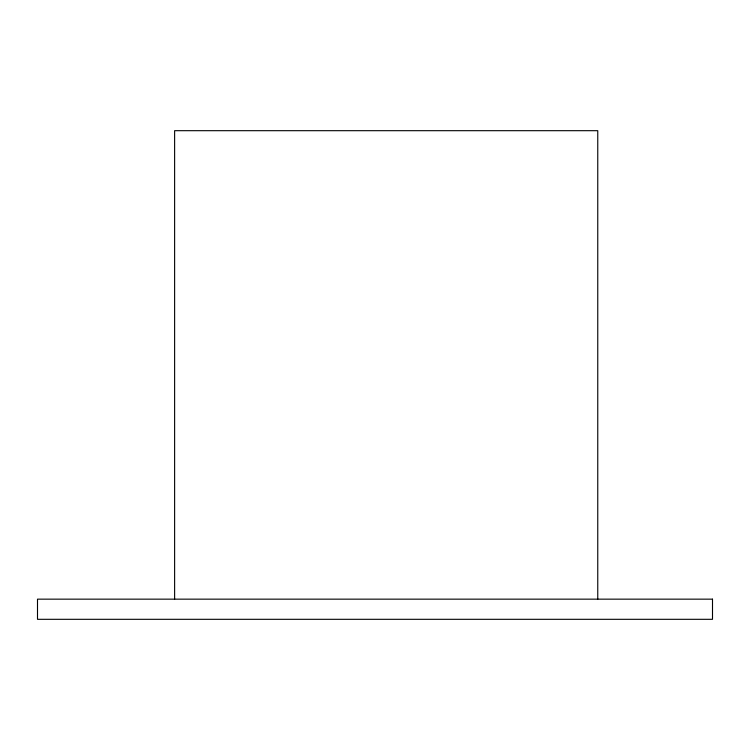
<?xml version="1.0" encoding="UTF-8"?>
<svg xmlns="http://www.w3.org/2000/svg" width="750" height="750" viewBox="0 0 750 750"><rect width="100%" height="100%" fill="white"/><g stroke="black" fill="none" stroke-linecap="round" stroke-linejoin="round"><path stroke-width="1.12" d="M597.759 599.156L597.759 130.688L174.619 130.688L174.619 599.156M712.5 599.156L37.5 599.156L37.5 619.312L712.5 619.312L712.5 599.156"/></g></svg>
